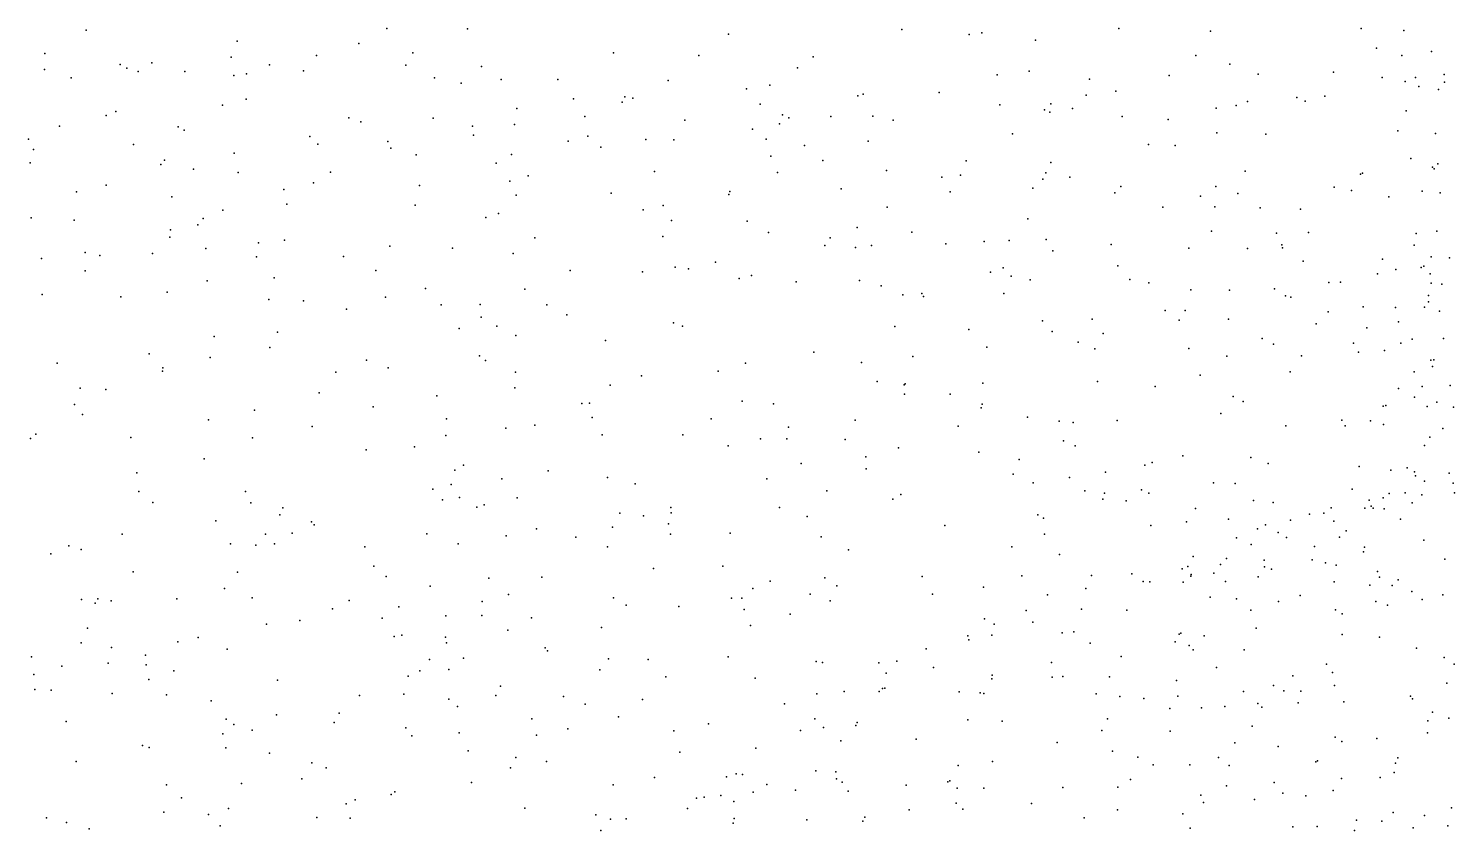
# Model space of a CAD drawing. Header units: metres. Extents: x -25 to 25, y -27.7 to 27.8.
# Drawn here: x 2.912 to 4.454, y 0.879 to 1.746 of the extents above; entities that cross this region are included whole.
import ezdxf

# ---------------------------------------------------------------- set-up
doc = ezdxf.new("R2010")
doc.units = ezdxf.units.M

msp = doc.modelspace()

# ---------------------------------------------------------------- linework, layer by layer
for p in [(2.9744, 1.7442, 15.0387), (3.2994, 1.7458, -19.6811), (3.3867, 1.7457, -1.6623), (3.8563, 1.7447, -10.0121), (4.0909, 1.7458, 17.3967), (4.1902, 1.7432, -10.3994), (4.3532, 1.7459, -11.5408), (4.3993, 1.7436, -11.411), (3.1376, 1.7324, 18.5193), (3.2691, 1.7297, -6.6772), (3.6689, 1.7399, 18.3798), (3.929, 1.7393, 16.3765), (3.9427, 1.7412, 26.4278), (4.0009, 1.7335, -10.1547), (2.9296, 1.7189, -1.1617), (3.1312, 1.715, -25.3903), (3.2235, 1.7166, -1.4784), (3.3276, 1.7195, -13.682), (3.5446, 1.7198, 15.4435), (3.6367, 1.7167, -9.8841), (3.7604, 1.7152, -9.9459), (4.1743, 1.7168, -19.0277), (4.3697, 1.7247, -10.6969), (4.397, 1.7167, 16.8099), (4.4293, 1.7211, -11.2312), (2.9293, 1.7016, -13.7203), (3.0109, 1.7069, -9.5969), (3.0184, 1.703, -6.7211), (3.0303, 1.6995, 18.3899), (3.0451, 1.7088, -1.2992), (3.081, 1.6996, -9.6554), (3.1476, 1.6971, -9.6869), (3.1724, 1.7066, -13.6782), (3.2091, 1.7001, -9.7231), (3.32, 1.7062, -9.7766), (3.4019, 1.7047, -3.5744), (3.7435, 1.7035, -3.5949), (3.9939, 1.6997, 18.6382), (4.2112, 1.7074, -13.7604), (4.2418, 1.6965, -10.4858), (4.3232, 1.6986, -8.3744), (2.9582, 1.6928, -9.5025), (3.1339, 1.695, 17.0078), (3.3511, 1.6926, 19.5299), (3.3799, 1.687, -20.1558), (3.4229, 1.6908, -13.7106), (3.4844, 1.691, -10.3894), (3.6037, 1.6899, -10.9331), (3.7136, 1.6846, -13.807), (3.9594, 1.6959, -10.0996), (4.0593, 1.6911, -10.2086), (4.1453, 1.6953, -10.3183), (4.3757, 1.6929, -11.68), (4.4005, 1.6887, -2.1864), (4.4119, 1.6929, -10.8359), (4.4155, 1.6833, -11.3139), (4.443, 1.6961, -11.765), (4.4431, 1.6881, -13.5945), (3.1471, 1.6696, -19.9386), (3.5011, 1.6698, 16.7588), (3.554, 1.6662, 15.1775), (3.5568, 1.6721, -9.8487), (3.5653, 1.6708, -1.7433), (3.6884, 1.6807, 18.0703), (3.8089, 1.673, 26.5352), (3.8147, 1.6748, -1.933), (3.8967, 1.6768, -6.6466), (4.0556, 1.6738, -26.2832), (4.0876, 1.6781, 16.4321), (4.2303, 1.6669, -6.4825), (4.2836, 1.6713, -10.5599), (4.2927, 1.6673, 16.6383), (4.3139, 1.6728, -13.7379), (4.4366, 1.6799, -11.0494), (2.9958, 1.652, -13.7324), (3.0064, 1.6562, -9.4633), (3.1215, 1.6631, -9.6), (3.4401, 1.6596, -5.873), (3.5135, 1.651, 26.6318), (3.7033, 1.6641, 15.5568), (3.7273, 1.6528, 18.2237), (3.7794, 1.6508, 19.654), (3.8248, 1.6512, 17.7605), (3.9625, 1.6635, -13.8461), (4.0107, 1.6579, 19.6796), (4.0164, 1.6556, 17.5517), (4.0174, 1.6644, -19.1688), (4.0409, 1.6593, -13.8484), (4.0946, 1.6507, 19.4344), (4.1964, 1.6599, -10.4144), (4.218, 1.6626, 18.8242), (4.4016, 1.6569, -11.426), (2.9455, 1.6405, -9.3899), (3.0739, 1.6397, -3.6221), (3.0801, 1.6361, -9.5128), (3.2582, 1.6493, 18.6565), (3.2713, 1.6451, -9.7034), (3.3495, 1.649, -9.747), (3.392, 1.6403, -13.9039), (3.4376, 1.6421, -9.7645), (3.6216, 1.6468, -9.8426), (3.6948, 1.6372, -11.2237), (3.7241, 1.643, 15.3477), (3.7343, 1.6493, -9.9129), (3.847, 1.6468, -9.1981), (4.1442, 1.6476, -2.0731), (4.3929, 1.6353, -10.7804), (2.9119, 1.6263, -13.9076), (3.0255, 1.6204, 26.615), (3.2162, 1.6293, 26.6357), (3.2246, 1.6209, -9.6426), (3.3006, 1.6239, -25.6293), (3.393, 1.6306, -13.7568), (3.4954, 1.624, 15.5671), (3.5169, 1.6294, -9.7926), (3.5795, 1.626, -20.3136), (3.6096, 1.6256, 19.5929), (3.7096, 1.6264, -1.8047), (3.7512, 1.6194, -13.8735), (3.8201, 1.624, 16.2621), (3.976, 1.632, -11.3983), (4.1231, 1.6204, -13.8632), (4.152, 1.6195, -20.701), (4.197, 1.6333, 18.6358), (4.2501, 1.6316, -13.8171), (4.4336, 1.6326, -11.6995), (2.9173, 1.615, 17.1006), (3.1344, 1.6111, -6.7856), (3.3038, 1.6165, -13.7434), (3.3312, 1.6093, 14.9722), (3.4342, 1.6096, 19.3062), (3.5307, 1.6178, -6.7515), (3.7145, 1.608, -13.7214), (4.4067, 1.6055, -10.8532), (2.9136, 1.6007, -6.9253), (3.0551, 1.5988, -13.7496), (3.0591, 1.6036, -6.0172), (3.0903, 1.5938, -9.4571), (3.1387, 1.5904, -13.7437), (3.2386, 1.5905, -13.7465), (3.4178, 1.6005, 19.0533), (3.5889, 1.5915, -13.8629), (3.7218, 1.5902, -9.3737), (3.7708, 1.6034, 15.7904), (3.8399, 1.5923, 15.4461), (3.9258, 1.6028, -10.039), (4.0121, 1.5898, 18.4417), (4.0175, 1.601, -10.1462), (4.2275, 1.5916, -10.4668), (4.3524, 1.5885, 18.6807), (4.3546, 1.5895, -3.9015), (4.4304, 1.5959, -11.0598), (4.4319, 1.5942, -11.167), (4.4359, 1.5997, -4.6916), (2.996, 1.5767, 15.038), (3.2202, 1.579, -9.5782), (3.3348, 1.5763, -9.6762), (3.4324, 1.581, -8.6845), (3.4522, 1.5866, -10.1265), (3.8997, 1.5852, 18.3177), (3.9199, 1.5875, -13.5989), (3.9981, 1.5733, 17.6907), (4.0088, 1.5831, -13.9177), (4.0379, 1.5852, 19.8426), (4.0931, 1.575, -5.3535), (4.196, 1.5753, -10.4027), (4.3238, 1.5744, -13.8185), (2.9637, 1.5694, -13.7764), (3.067, 1.5639, -9.3912), (3.1881, 1.5718, 18.5062), (3.4393, 1.5657, -1.4967), (3.542, 1.5679, -26.0166), (3.6694, 1.5665, -9.8357), (3.6704, 1.5699, -13.904), (3.7908, 1.5728, -26.2033), (3.9087, 1.5694, -13.9324), (4.0868, 1.5683, -10.2266), (4.1793, 1.5646, -11.4586), (4.2198, 1.5676, -3.7776), (4.3427, 1.571, -10.6783), (4.3831, 1.564, -10.7728), (4.4191, 1.5701, -13.7486), (4.4384, 1.5684, 25.9521), (3.1222, 1.5496, -1.2399), (3.1911, 1.5561, -9.5142), (3.3302, 1.5551, -19.5742), (3.4202, 1.5461, -3.5073), (3.5765, 1.5498, 19.3487), (3.5982, 1.5548, 16.5977), (3.8405, 1.553, -9.939), (4.1385, 1.5529, -10.2897), (4.195, 1.5531, -13.8985), (4.2439, 1.5521, -13.4405), (4.2874, 1.5506, -10.5871), (2.9149, 1.5414, 15.2873), (2.9614, 1.5388, 18.2759), (3.0653, 1.5282, 17.0196), (3.095, 1.5338, 15.3721), (3.1007, 1.5406, -6.9233), (3.4063, 1.5417, 18.8223), (3.6073, 1.5385, -9.7826), (3.6892, 1.5376, 19.4806), (3.8081, 1.5309, -13.9493), (3.9926, 1.5404, -10.0893), (4.1913, 1.5268, 18.3732), (4.4349, 1.5269, 19.6957), (3.0647, 1.5204, -19.6882), (3.1605, 1.5144, -9.4214), (3.1889, 1.5173, -25.4849), (3.4595, 1.5198, -9.7077), (3.5979, 1.5211, -9.5869), (3.7123, 1.5254, 16.3498), (3.7729, 1.5113, 26.5536), (3.779, 1.5196, -9.8884), (3.8237, 1.5113, 15.9228), (3.8672, 1.5258, 19.7938), (3.9038, 1.5132, -9.9874), (3.9453, 1.5157, -6.6523), (3.9725, 1.5169, 17.8517), (4.0124, 1.518, -13.9575), (4.0828, 1.5126, -13.9505), (4.2616, 1.5246, 16.5102), (4.2674, 1.512, 19.4944), (4.2962, 1.5256, -13.8698), (4.4103, 1.5118, -10.9249), (4.4125, 1.5244, -11.4457), (2.9259, 1.4973, -19.9908), (2.9731, 1.5037, -25.3001), (2.9892, 1.5005, -7.0896), (3.0461, 1.5029, -14.0374), (3.1038, 1.5083, -13.789), (3.1586, 1.4993, -3.5433), (3.2525, 1.4997, -20.3349), (3.3028, 1.5108, 16.8789), (3.3704, 1.5087, 26.6342), (3.4362, 1.5027, -6.8157), (3.8061, 1.5092, 15.1449), (4.0195, 1.5057, -1.9433), (4.1667, 1.5084, -19.1372), (4.2301, 1.508, -10.4766), (4.2679, 1.509, 19.9582), (4.3762, 1.4968, -8.527), (4.4289, 1.499, -11.5597), (4.4485, 1.4982, 19.7776), (2.9733, 1.484, -13.7999), (3.2875, 1.4845, -13.821), (3.4975, 1.4843, -13.8914), (3.5759, 1.4831, -9.7424), (3.6113, 1.4881, 18.9923), (3.6257, 1.4863, -19.4844), (3.6548, 1.4934, -8.7579), (3.9522, 1.4827, -13.9801), (3.9661, 1.4871, -10.0404), (4.0901, 1.4896, -10.2034), (4.2903, 1.4944, 19.1631), (4.3708, 1.4809, -10.7896), (4.3907, 1.4855, -10.8599), (4.4178, 1.4877, 19.5877), (4.4208, 1.4892, -10.9994), (4.4276, 1.4807, -13.7973), (3.1051, 1.4734, -9.3255), (3.1776, 1.4766, -13.7951), (3.3413, 1.4651, -9.5718), (3.6806, 1.4757, -9.8003), (3.6937, 1.4791, -11.3687), (3.7421, 1.4721, -9.8414), (3.8105, 1.4737, 19.3512), (3.834, 1.4678, -19.3704), (3.9744, 1.4782, 16.1447), (3.995, 1.4744, 26.357), (4.1029, 1.4748, -5.0951), (4.1236, 1.471, 16.3646), (4.318, 1.4713, -10.6692), (4.3308, 1.4719, -2.0801), (4.4289, 1.4708, -11.1648), (4.4405, 1.4698, -11.2508), (2.9268, 1.4586, -20.4868), (3.0118, 1.4561, -9.2127), (3.0617, 1.461, -9.2701), (3.1717, 1.453, -9.3645), (3.2092, 1.4515, 26.6176), (3.298, 1.4557, -9.5153), (3.4485, 1.4642, 16.7161), (3.8576, 1.458, -13.9972), (3.8781, 1.4594, 19.6016), (3.8796, 1.4562, 15.7338), (3.9667, 1.4597, 19.9763), (4.1687, 1.4634, -10.3343), (4.2108, 1.4631, 17.7344), (4.2595, 1.4645, -13.9251), (4.2713, 1.4569, -10.5922), (4.277, 1.4555, 18.188), (4.4259, 1.4572, -11.4652), (4.4259, 1.4505, -11.0842), (3.2557, 1.4425, -9.4423), (3.3583, 1.4474, -13.86), (3.4005, 1.4477, -9.6116), (3.4725, 1.4472, -9.6705), (3.494, 1.4364, 15.6755), (4.1413, 1.441, -13.9732), (4.1626, 1.4413, 18.0027), (4.3175, 1.4396, 19.3126), (4.3552, 1.445, -6.3039), (4.3901, 1.4443, 18.9731), (4.4216, 1.4446, 16.5948), (4.4378, 1.4403, -11.3537), (3.3777, 1.4217, -6.9529), (3.4013, 1.434, -10.3279), (3.4184, 1.4243, -10.8513), (3.6094, 1.4278, -6.8236), (3.6192, 1.4242, -13.9646), (3.8488, 1.424, 19.1975), (3.9287, 1.4206, -14.018), (4.0086, 1.43, -20.6373), (4.062, 1.4318, -10.1456), (4.1561, 1.4308, -2.0063), (4.2096, 1.4317, 20.2289), (4.3044, 1.4268, 17.9431), (4.3591, 1.4224, 20.1216), (4.3934, 1.4288, 18.0755), (3.1125, 1.4129, -13.8284), (3.181, 1.4177, 18.4355), (3.4389, 1.4143, -9.9455), (3.5359, 1.4087, 18.7448), (4.0189, 1.4186, 15.3635), (4.0472, 1.4069, 15.17), (4.0742, 1.4162, -3.696), (4.2462, 1.4108, -10.5251), (4.2584, 1.4047, -26.3602), (4.3447, 1.406, -13.9034), (4.396, 1.406, -4.0023), (4.4082, 1.4103, -13.8613), (4.4421, 1.4109, -20.7831), (3.0423, 1.3945, -6.0954), (3.1085, 1.3904, -7.1884), (3.1728, 1.401, -9.3093), (3.3995, 1.3923, -9.5599), (3.7613, 1.3961, 18.9115), (3.8683, 1.3915, -9.8996), (3.9483, 1.4016, 15.6028), (4.065, 1.3999, 20.4663), (4.1668, 1.4002, -10.3041), (4.2077, 1.3917, 20.5864), (4.2886, 1.3922, -13.9475), (4.3502, 1.396, -10.7932), (4.3782, 1.3979, -10.8774), (4.4318, 1.388, 19.3772), (2.9428, 1.3842, -9.1055), (3.0569, 1.3756, -3.5638), (3.0573, 1.3791, -9.1805), (3.2442, 1.3744, -13.8572), (3.2773, 1.3874, -7.0712), (3.301, 1.3792, -9.4265), (3.406, 1.3873, -13.9034), (3.4385, 1.3746, -8.7627), (3.6577, 1.3756, 16.2375), (3.6873, 1.3841, -13.8974), (3.8126, 1.3849, -9.8491), (4.2764, 1.3748, -10.6305), (4.4104, 1.3749, 19.7912), (4.4284, 1.3874, -11.1761), (4.4304, 1.3808, -6.1676), (2.9677, 1.3571, -7.3008), (3.4379, 1.3577, 14.8775), (3.5409, 1.3605, -9.6604), (3.5749, 1.3705, 26.6005), (3.8296, 1.3643, 20.0191), (3.8588, 1.361, -6.7361), (3.86, 1.3619, 20.489), (3.9439, 1.3626, -9.9734), (4.068, 1.3646, -14.0446), (4.1302, 1.3589, -10.2348), (4.1791, 1.3712, -14.0033), (4.4191, 1.359, 20.2741), (4.4495, 1.3601, -11.3362), (2.9956, 1.3558, 17.0355), (3.2261, 1.3522, 14.8602), (3.3535, 1.3488, 18.5472), (3.6836, 1.3431, 14.9441), (3.8592, 1.3507, -14.0618), (3.9085, 1.3509, 26.4086), (4.2145, 1.3481, -13.4998), (4.2255, 1.3427, -10.4704), (4.3934, 1.3569, -10.9658), (4.4109, 1.3475, -11.0739), (4.435, 1.3422, 19.1232), (2.9617, 1.3395, 18.2657), (2.9701, 1.3286, -13.8394), (3.1563, 1.3336, 16.9256), (3.2845, 1.3371, 16.8206), (3.5101, 1.3406, -3.4725), (3.5184, 1.3409, -9.7097), (3.7177, 1.3402, -9.215), (3.9423, 1.336, -26.2432), (3.9433, 1.3398, 15.8818), (4.2014, 1.3298, -10.3891), (4.3767, 1.3379, 20.6157), (4.3798, 1.3386, 19.4396), (4.4243, 1.3375, 19.3876), (4.453, 1.3366, -11.6692), (3.1067, 1.3231, -1.2862), (3.2188, 1.3158, -9.2734), (3.3641, 1.3241, -13.9136), (3.428, 1.314, 26.6007), (3.4594, 1.3173, -13.9453), (3.5214, 1.3255, 16.5042), (3.6501, 1.3239, -9.7074), (3.7339, 1.315, -9.7612), (3.806, 1.3228, -1.6985), (3.9173, 1.3161, -9.9166), (3.9923, 1.3259, -10.0122), (4.0264, 1.3217, 26.2893), (4.0415, 1.32, -10.0677), (4.0891, 1.3222, -10.1455), (4.2715, 1.3164, -14.0008), (4.3322, 1.3225, -10.7606), (4.3358, 1.3164, 16.4664), (4.3632, 1.322, -13.9423), (4.3773, 1.3178, -10.8955), (4.4413, 1.3136, -11.1777), (2.9142, 1.3027, -1.1084), (2.9198, 1.3075, -25.2252), (3.0224, 1.3039, -9.0991), (3.1542, 1.3035, -9.2018), (3.3633, 1.3062, -1.4524), (3.5322, 1.3068, -9.6136), (3.6194, 1.3067, -14.022), (3.7034, 1.3026, 18.6733), (3.7319, 1.3024, -14.05), (3.795, 1.3018, -9.7971), (4.031, 1.3004, 19.1968), (4.4214, 1.2954, 19.8354), (4.4275, 1.3043, 19.2368), (3.1018, 1.2808, -13.8598), (3.2769, 1.2906, -9.3198), (3.3293, 1.2939, -9.3824), (3.6684, 1.2948, -6.8775), (3.8175, 1.283, -14.0765), (3.8529, 1.2927, -5.2378), (3.9397, 1.2882, -14.0808), (3.9831, 1.2801, -4.9471), (4.0437, 1.2948, 20.6259), (4.1603, 1.2842, 15.1776), (4.2336, 1.2822, 15.0185), (3.0291, 1.2658, -13.8557), (3.3729, 1.2687, -8.8045), (3.3823, 1.2739, -8.9831), (3.4739, 1.2679, -9.5336), (3.7475, 1.2758, -11.5088), (3.8179, 1.2702, -19.4472), (4.0767, 1.2666, 16.1746), (4.1192, 1.274, 19.7008), (4.1271, 1.2769, 19.5464), (4.2526, 1.2759, -1.9963), (4.351, 1.2725, 19.385), (4.3851, 1.2685, 19.1028), (4.403, 1.2712, -4.0818), (4.4106, 1.2669, 20.4245), (4.4483, 1.2653, 18.4079), (3.369, 1.253, 14.7668), (3.4236, 1.2593, -9.4801), (3.5382, 1.2608, 15.9757), (3.5679, 1.2538, 16.137), (3.7104, 1.2594, -9.7182), (3.9767, 1.2644, 19.9892), (3.9983, 1.2548, -9.9751), (4.0378, 1.2608, -14.088), (4.1935, 1.2548, -14.0579), (4.2169, 1.2542, -10.4191), (4.412, 1.2624, -10.9923), (4.4217, 1.2568, 18.1967), (4.4527, 1.2547, 18.8699), (3.0311, 1.2455, 14.8947), (3.1467, 1.2457, 18.352), (3.3492, 1.2482, -13.9242), (3.3595, 1.2367, -20.4801), (3.3781, 1.2392, -10.7493), (3.4403, 1.2388, -7.1785), (3.7753, 1.2464, -9.7568), (3.8465, 1.2373, 14.8849), (3.8552, 1.2422, 18.717), (4.0543, 1.2464, -13.6874), (4.0736, 1.2374, 14.932), (4.0754, 1.2438, -10.069), (4.099, 1.2355, 15.3798), (4.1156, 1.2474, -14.0813), (4.1234, 1.2438, -6.5828), (4.2368, 1.2359, 26.1125), (4.258, 1.2338, -11.6788), (4.3435, 1.2481, 19.5225), (4.3619, 1.2361, 18.3004), (4.3767, 1.2388, 19.7106), (4.3835, 1.2434, 26.0425), (4.4007, 1.2442, 18.4793), (4.4186, 1.2421, 18.6899), (4.454, 1.244, -11.1313), (3.0462, 1.2335, -9.0774), (3.1525, 1.2332, -19.5637), (3.1837, 1.2205, -14.1111), (3.1868, 1.228, -1.4155), (3.3968, 1.2287, 16.6033), (3.4045, 1.231, -9.1583), (3.5514, 1.2223, -5.8977), (3.5769, 1.2194, -8.9649), (3.6064, 1.2284, -26.0849), (3.6069, 1.2224, -14.0414), (3.724, 1.2283, -14.0688), (3.754, 1.2187, -5.439), (4.0035, 1.2205, 18.8741), (4.1738, 1.2272, 19.8425), (4.2972, 1.2209, 18.5233), (4.3126, 1.222, 18.6193), (4.3206, 1.228, 18.4084), (4.357, 1.2274, 19.225), (4.364, 1.2296, -10.8177), (4.366, 1.2274, 18.9781), (4.3779, 1.2269, 18.8036), (4.4083, 1.2333, 18.0174), (3.1144, 1.2138, -8.6229), (3.2178, 1.2127, -9.1959), (3.2209, 1.2096, -13.8912), (3.4611, 1.2052, -13.9755), (3.5435, 1.2069, 18.4916), (3.604, 1.2107, -3.4822), (3.903, 1.2087, -9.8424), (4.0096, 1.2169, 15.6585), (4.1256, 1.2088, -10.121), (4.1641, 1.2127, 19.3238), (4.2097, 1.2158, -10.3445), (4.2409, 1.2051, 16.3449), (4.2498, 1.2095, -10.5132), (4.2768, 1.2146, 18.3359), (4.3235, 1.2135, 18.9068), (4.3368, 1.2031, -10.7477), (4.3956, 1.2156, -13.9794), (3.0131, 1.1995, -8.8816), (3.1305, 1.1889, -20.5266), (3.1681, 1.1993, -9.1422), (3.1778, 1.1891, 26.5422), (3.1971, 1.2006, -3.5109), (3.3425, 1.1999, -9.3271), (3.3765, 1.1889, -10.406), (3.4283, 1.1977, 15.837), (3.5038, 1.1962, -9.5141), (3.6063, 1.1994, -7.0678), (3.6708, 1.2004, -9.6737), (3.769, 1.1966, -13.8478), (4.0106, 1.1993, -14.108), (4.2184, 1.1955, 18.5037), (4.2341, 1.1881, -14.0766), (4.2635, 1.2011, 18.7277), (4.2725, 1.1958, 18.8352), (4.3295, 1.1963, -26.3446), (4.421, 1.1929, 19.8231), (2.9362, 1.1781, -8.974), (2.9554, 1.1869, -7.5291), (2.9687, 1.1829, -13.8607), (3.1579, 1.1874, -9.226), (3.2757, 1.1858, 15.6523), (3.538, 1.1856, -8.6967), (3.7985, 1.1825, -3.53), (3.9754, 1.1859, -9.9047), (4.0269, 1.1775, -9.9639), (4.1715, 1.1754, -4.605), (4.2076, 1.1732, 20.0574), (4.3027, 1.186, 19.1338), (4.3556, 1.1804, 17.9453), (4.3567, 1.1853, -13.2661), (4.4437, 1.1724, -11.0308), (3.0252, 1.1587, -9.0191), (3.1378, 1.1583, 15.547), (3.2855, 1.1647, -9.2291), (3.5878, 1.1622, -9.477), (3.6629, 1.1648, -20.5432), (4.1051, 1.1566, 18.6107), (4.1596, 1.162, 18.7492), (4.1655, 1.1644, -14.0993), (4.1937, 1.1571, -10.2462), (4.201, 1.1666, -20.7693), (4.2481, 1.1715, 18.9719), (4.2486, 1.1641, -3.9311), (4.2561, 1.1616, 18.0917), (4.3, 1.1718, 19.5279), (4.3144, 1.1686, 19.3673), (4.3262, 1.1658, -14.0426), (4.3708, 1.1592, -6.231), (3.2986, 1.1536, -1.5297), (3.3462, 1.1431, -13.9444), (3.4096, 1.1519, -7.3205), (3.4669, 1.153, -19.5638), (3.7141, 1.1488, 20.4228), (3.773, 1.1522, -14.1024), (3.786, 1.1436, 20.237), (3.8785, 1.1538, -9.7934), (3.9445, 1.142, 20.5148), (3.9862, 1.1545, -1.8042), (4.0613, 1.1546, 16.0495), (4.1175, 1.1483, 18.8679), (4.1245, 1.1479, -10.0768), (4.1606, 1.1477, 18.9675), (4.1688, 1.154, 18.2411), (4.1693, 1.1559, 20.6377), (4.2065, 1.1483, 19.0768), (4.2416, 1.1532, -10.4493), (4.3239, 1.148, 19.4707), (4.3624, 1.1444, 14.8211), (4.373, 1.1528, 19.6918), (4.3865, 1.1441, 20.0504), (4.393, 1.1499, 19.7547), (2.9693, 1.1287, 15.4615), (2.987, 1.1296, -9.1342), (3.0011, 1.1272, -1.4187), (3.0724, 1.1297, -13.882), (3.1238, 1.1406, -9.0743), (3.1539, 1.1308, -8.3986), (3.2585, 1.1278, -13.9202), (3.4024, 1.1265, -10.0444), (3.4311, 1.1343, -8.4901), (3.5444, 1.1305, -14.0379), (3.6723, 1.1301, 26.4615), (3.6832, 1.1302, -9.0766), (3.6952, 1.1406, 14.7691), (3.7571, 1.1347, -6.9687), (3.7789, 1.1273, 18.5214), (3.8896, 1.1347, -14.123), (4.014, 1.134, 26.2491), (4.0553, 1.1407, 18.7612), (4.1899, 1.1314, 19.1591), (4.2182, 1.1297, 20.4154), (4.2637, 1.1265, -14.0945), (4.2871, 1.1333, -1.9489), (4.3691, 1.1268, 17.8083), (4.408, 1.1375, -10.9039), (4.4192, 1.1287, 20.7641), (4.4414, 1.134, 20.2027), (2.984, 1.1248, -8.5049), (3.2407, 1.1186, -9.1563), (3.3123, 1.1208, -25.8392), (3.3631, 1.1111, 14.6348), (3.4022, 1.1117, -9.3458), (3.5581, 1.1228, -11.3351), (3.6152, 1.1212, -1.6177), (3.686, 1.1181, -14.0909), (3.7356, 1.1129, -9.6773), (3.9909, 1.1168, 18.7075), (4.0507, 1.1184, 18.9586), (4.0995, 1.1174, 18.1523), (4.2336, 1.1172, -10.3599), (4.3252, 1.1177, 20.5564), (4.3326, 1.1135, 19.5567), (4.3815, 1.1227, -10.826), (2.9757, 1.0977, -13.877), (3.1693, 1.1023, -13.9012), (3.2052, 1.106, 16.7727), (3.2943, 1.1086, -13.9409), (3.4304, 1.0957, 16.3103), (3.4558, 1.1089, 16.1119), (3.5316, 1.0985, -9.4856), (3.6926, 1.1006, -8.7265), (3.9457, 1.1081, 18.6142), (3.9561, 1.102, 18.482), (3.9981, 1.1042, -14.1316), (4.2394, 1.098, 17.9093), (2.9689, 1.082, -19.5687), (3.0734, 1.0832, -9.3097), (3.0955, 1.0876, 18.3039), (3.3075, 1.0889, 15.8007), (3.3155, 1.0903, -9.4066), (3.3629, 1.0882, 16.4783), (3.3638, 1.0819, -9.2739), (3.9278, 1.0897, 18.798), (3.9287, 1.0853, -9.8139), (3.9538, 1.0901, 18.881), (4.0296, 1.0929, 18.2211), (4.0422, 1.0937, -9.9404), (4.06, 1.0815, 15.7451), (4.1518, 1.083, -10.084), (4.1562, 1.0913, -14.122), (4.1582, 1.0926, 18.0062), (4.1832, 1.0895, 19.2883), (4.3327, 1.0909, -10.6723), (4.3729, 1.088, -10.7642), (2.9152, 1.0669, -8.9062), (3.0018, 1.0771, -8.3233), (3.0385, 1.0687, -13.8896), (3.1269, 1.075, -9.0465), (3.3822, 1.0653, -8.8036), (3.4706, 1.0767, -9.4043), (3.4731, 1.0733, -14.0087), (3.5391, 1.0646, -9.3807), (3.5819, 1.0641, -9.0117), (3.6687, 1.0668, -9.2659), (3.8825, 1.0755, -3.6137), (4.0934, 1.0672, -9.9975), (4.1671, 1.0792, 16.1632), (4.1713, 1.0743, 14.7353), (4.2264, 1.0745, 19.4003), (4.413, 1.0762, -14.04), (4.443, 1.0662, 17.6299), (2.9478, 1.0567, 14.8684), (2.9981, 1.06, -8.9508), (3.039, 1.0583, 16.8872), (3.0689, 1.0517, -14.0545), (3.3351, 1.0519, -6.1084), (3.3454, 1.0639, 26.5002), (3.3665, 1.0531, -8.2784), (3.5297, 1.0528, 26.4753), (3.7637, 1.0617, -19.5378), (3.7704, 1.0606, -26.1973), (3.8316, 1.0605, 18.6056), (3.8394, 1.0493, 18.4042), (3.8511, 1.062, 18.7707), (3.8906, 1.0552, 18.3341), (4.0183, 1.0609, 19.1071), (4.1968, 1.0554, 19.0563), (4.3157, 1.0589, -14.0975), (4.3221, 1.0498, -10.5975), (4.4537, 1.059, 19.8595), (2.9178, 1.0477, -13.8879), (3.0421, 1.0423, 14.7451), (3.1813, 1.0417, -1.5859), (3.3226, 1.0458, -3.5043), (3.4222, 1.0353, -9.3219), (3.6011, 1.0451, -3.5125), (3.6979, 1.0438, -9.6165), (3.9537, 1.043, 19.0509), (3.9539, 1.047, -6.8054), (4.0189, 1.0449, -9.8895), (4.0304, 1.0457, 18.0799), (4.081, 1.0452, -14.1413), (4.1535, 1.0411, 15.4896), (4.2581, 1.0358, -10.4039), (4.2791, 1.0463, 2.4351), (4.3243, 1.0359, 17.6887), (4.4457, 1.0384, -5.7966), (2.9189, 1.0317, -1.5153), (2.9363, 1.0309, -22.4382), (3.0023, 1.0272, 26.3561), (3.061, 1.0257, -8.9796), (3.1093, 1.0194, 15.6483), (3.2698, 1.0252, -19.5814), (3.3177, 1.0265, -9.1912), (3.3664, 1.0211, 14.5023), (3.4174, 1.0251, -13.9929), (3.4903, 1.0241, -26.0324), (3.576, 1.0207, -13.7854), (3.7643, 1.0269, -9.6657), (3.7941, 1.0294, 18.519), (3.8319, 1.0295, -9.7074), (3.8355, 1.0327, 18.8494), (3.838, 1.0331, 14.6654), (3.9184, 1.0291, -14.1409), (3.941, 1.0278, 18.1823), (3.9451, 1.0273, 18.5851), (4.0665, 1.0269, 19.2585), (4.092, 1.024, 17.9518), (4.1182, 1.0218, 19.3264), (4.1548, 1.0245, 17.8694), (4.226, 1.0294, -26.259), (4.2696, 1.0302, 19.4966), (4.2879, 1.0297, -10.4896), (4.3342, 1.0182, 19.6537), (4.4066, 1.0244, 19.7883), (4.4087, 1.0213, -5.9757), (3.1802, 1.0041, -9.0507), (3.2479, 1.0059, 16.5851), (3.3757, 1.0133, -10.5293), (3.5139, 1.0156, -7.3948), (3.7295, 1.016, -14.1127), (4.1463, 1.0111, -14.1427), (4.1805, 1.0117, -3.977), (4.2056, 1.0131, 17.7872), (4.2413, 1.0163, -10.2954), (4.2457, 1.0126, -4.4288), (4.2851, 1.017, -6.394), (4.4302, 1.0072, 14.6598), (2.9527, 0.997, -8.1624), (3.1255, 0.9996, -13.9154), (3.1341, 0.9937, -9.4587), (3.1536, 0.9877, -8.0998), (3.2423, 0.996, -9.1041), (3.3201, 0.9901, -13.9638), (3.4563, 0.9997, -9.8337), (3.4951, 0.9889, -9.3786), (3.5498, 1.002, -14.053), (3.6099, 0.987, -5.6478), (3.6471, 0.9945, -9.5461), (3.7469, 0.9873, 18.4359), (3.7622, 0.9998, 18.7252), (3.7718, 0.9905, -4.979), (3.8067, 0.9925, 18.448), (3.8081, 0.9958, 18.3046), (3.9276, 0.9987, -4.7384), (3.9647, 0.9975, 19.1784), (4.0726, 0.9873, -3.8183), (4.0786, 0.9998, -9.9485), (4.2352, 0.992, -11.7859), (4.4253, 0.9977, 17.5566), (4.4478, 1.0005, -5.6263), (3.1219, 0.9837, 14.5884), (3.3264, 0.9813, 16.2855), (3.3777, 0.9847, 18.3214), (3.4614, 0.9821, -1.6482), (3.7905, 0.9759, 18.9249), (3.872, 0.9779, -9.0142), (4.0243, 0.9741, -9.8685), (4.1465, 0.9864, -10.0362), (4.2165, 0.9739, -14.1438), (4.3248, 0.98, -20.8942), (4.332, 0.9755, 16.2597), (4.37, 0.9787, 19.2308), (4.4247, 0.9846, -10.7638), (3.0352, 0.9711, -1.6181), (3.0424, 0.9688, -13.9158), (3.1252, 0.9686, -3.5542), (3.1724, 0.9626, -7.6766), (3.3875, 0.9654, -9.2335), (3.4389, 0.958, -9.2931), (3.6163, 0.9639, -8.3372), (3.6985, 0.9683, 18.5778), (4.084, 0.965, 17.8716), (4.1117, 0.9585, -19.4265), (4.1989, 0.958, 18.9164), (4.2633, 0.9698, 17.669), (4.3929, 0.9577, -10.6579), (2.9634, 0.9538, -13.9139), (3.2182, 0.9522, 15.8735), (3.2339, 0.9468, -13.947), (3.4331, 0.947, -9.526), (3.4722, 0.9536, 14.3961), (3.7632, 0.9437, -14.1279), (3.785, 0.9425, 14.4767), (3.9174, 0.9495, -11.6038), (3.9545, 0.9537, -9.796), (4.1282, 0.95, 18.7511), (4.1678, 0.9502, -6.5672), (4.2104, 0.9493, 16.0871), (4.304, 0.9533, 15.3807), (4.3059, 0.9545, 14.58), (4.3886, 0.9418, 19.7428), (4.3902, 0.9519, -14.1042), (3.0611, 0.9284, -8.9348), (3.1422, 0.9299, -13.9341), (3.2074, 0.9351, -9.0436), (3.3911, 0.931, -7.5795), (3.5443, 0.9286, -11.2407), (3.5887, 0.9366, -9.4568), (3.6667, 0.9372, 18.7029), (3.6771, 0.9403, -14.1074), (3.6839, 0.9396, 18.3872), (3.7102, 0.9287, -9.5694), (3.7858, 0.9349, -9.6404), (3.7919, 0.9315, -3.6093), (3.8609, 0.928, 18.0914), (3.9062, 0.9316, 19.2151), (3.9082, 0.9329, -9.7456), (4.0303, 0.9255, 14.5193), (4.0899, 0.9259, -14.1612), (4.1035, 0.9342, -9.9549), (4.2073, 0.9274, -10.1026), (4.2589, 0.931, 19.5818), (4.3317, 0.9354, -19.3483), (4.3738, 0.9363, 2.2807), (3.0775, 0.9143, -7.9128), (3.2653, 0.9124, -9.0883), (3.3041, 0.9181, -13.9721), (3.3081, 0.921, 26.3898), (3.6343, 0.914, 14.3567), (3.6424, 0.9151, -7.3724), (3.6606, 0.9171, -9.5182), (3.6748, 0.9106, 18.3066), (3.6954, 0.9206, 26.3552), (3.7415, 0.9228, 18.9777), (3.7982, 0.9215, -7.1533), (3.9161, 0.9249, 18.0156), (3.9452, 0.9248, -20.7734), (4.1798, 0.9174, 19.5161), (4.2378, 0.9127, -10.2009), (4.2685, 0.9195, -14.1494), (4.2933, 0.9166, -10.3729), (4.3227, 0.9223, -4.3898), (3.0582, 0.899, 15.7445), (3.1064, 0.8963, -13.9101), (3.1282, 0.9028, 16.6391), (3.2555, 0.9081, 14.3829), (3.4487, 0.9033, -3.5384), (3.5253, 0.8962, -9.3507), (3.6245, 0.903, 18.7939), (3.8644, 0.9015, -9.6878), (3.9152, 0.9088, -14.1546), (3.9223, 0.9022, -3.7322), (3.9964, 0.9084, 17.9035), (4.0894, 0.9014, 17.7966), (4.1604, 0.897, -10.0133), (4.1826, 0.9094, -14.1573), (4.3877, 0.8987, -5.446), (4.4214, 0.8953, -11.938), (4.4509, 0.9036, 17.4549), (2.9313, 0.893, -14.0803), (2.9531, 0.8877, -21.8952), (2.9775, 0.881, -13.937), (3.1193, 0.8842, -22.5093), (3.2238, 0.8933, -6.326), (3.2597, 0.8924, -25.8513), (3.5307, 0.8793, 18.4644), (3.5413, 0.8915, -9.2607), (3.5583, 0.8918, 18.6376), (3.6739, 0.8871, -20.6791), (3.675, 0.892, 18.919), (3.7535, 0.8907, 19.0629), (3.814, 0.8893, -14.1437), (3.8164, 0.8936, 19.1411), (4.0535, 0.8928, 19.411), (4.168, 0.8818, 17.6902), (4.2791, 0.8833, 17.5809), (4.3055, 0.8836, 19.6627), (4.3459, 0.8792, -13.1863), (4.3482, 0.8903, 2.7838), (4.3754, 0.8894, -4.6733), (4.4094, 0.8819, -10.6124), (4.4469, 0.8841, -10.7011)]:
    msp.add_point(p)

doc.saveas('drawing.dxf')
